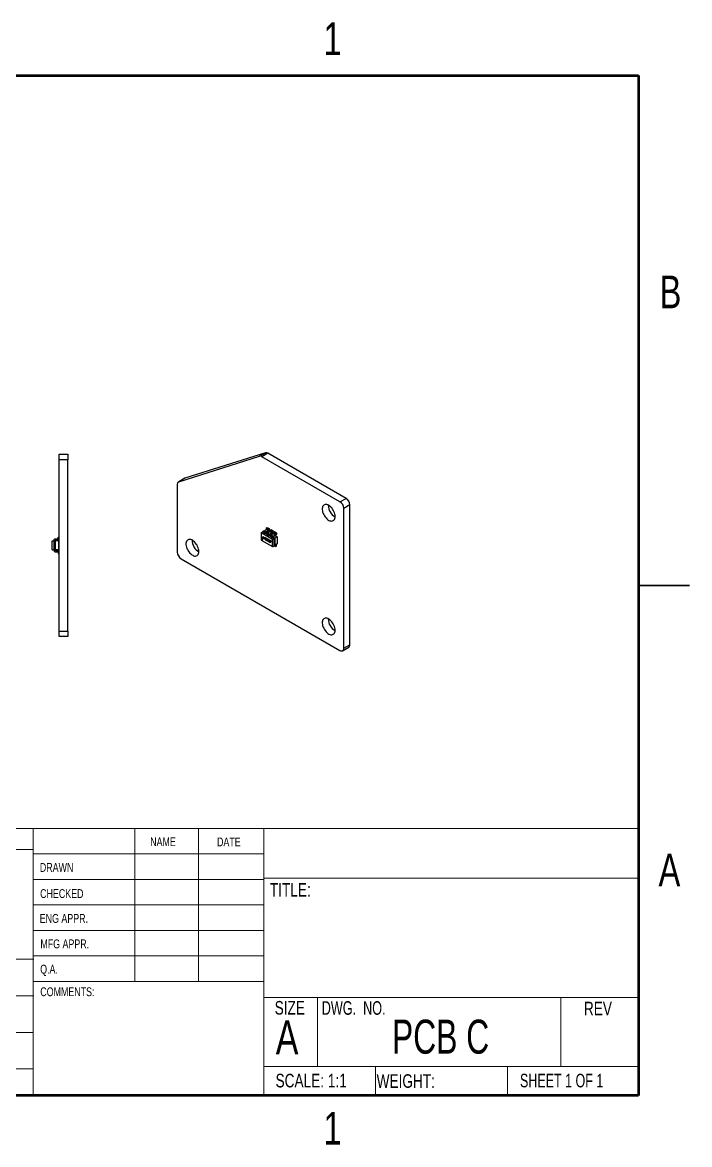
# Model space of a CAD drawing. Header units: millimetres. Extents: x 3 to 276, y 3 to 213.
# Drawn here: x 151.5 to 276.2, y 3.5 to 213.1 of the extents above; entities that cross this region are included whole.
import ezdxf

# ---------------------------------------------------------------- set-up
doc = ezdxf.new("R2010")
doc.units = ezdxf.units.MM
doc.styles.add('SLDTEXTSTYLE0', font='TXT', dxfattribs={"width": 0.75})
doc.styles.add('SLDTEXTSTYLE1', font='TXT', dxfattribs={"width": 0.7})
doc.styles.add('SLDTEXTSTYLE2', font='TXT', dxfattribs={"width": 0.6875})
doc.styles.add('SLDTEXTSTYLE3', font='TXT', dxfattribs={"width": 0.694444})

msp = doc.modelspace()

# ---------------------------------------------------------------- linework, layer by layer
at = {"color": 7, "linetype": 'Continuous', "lineweight": 50}
for p, q in [((12.7, 203.2), (266.7, 203.2)), ((266.7, 203.2), (266.7, 12.7)), ((266.7, 12.7), (12.7, 12.7))]:
    msp.add_line(p, q, dxfattribs=at)
at = {"color": 7, "linetype": 'Continuous', "lineweight": 25}
for p, q in [((158.43, 132.44), (160.03, 132.44)), ((158.43, 131.44), (158.43, 132.44)), ((160.03, 132.44), (160.03, 131.44)), ((180.76, 127.33), (195.85, 132.08)), ((196.98, 132.73), (181.89, 127.98)), ((195.85, 132.08), (196.98, 132.73)), ((197.41, 132.66), (196.28, 132)), ((212.02, 124.22), (197.41, 132.66)), ((160.03, 131.44), (158.43, 131.44)), ((158.43, 99.44), (158.43, 131.44)), ((160.03, 99.44), (160.03, 131.44)), ((210.89, 123.57), (196.28, 132)), ((181.82, 127.95), (180.69, 127.3)), ((181.89, 127.98), (180.76, 127.33)), ((180.48, 126.84), (180.48, 114.18)), ((210.89, 123.57), (212.02, 124.22)), ((212.73, 123), (211.6, 122.34)), ((211.6, 96.22), (211.6, 122.34)), ((212.73, 96.87), (212.73, 123)), ((196.13, 117.77), (196.39, 117.98)), ((198.28, 116.53), (196.13, 117.77)), ((196.13, 117.77), (196.13, 116.44)), ((196.53, 118.06), (196.39, 117.98)), ((198.58, 116.71), (196.39, 117.98)), ((196.67, 118.11), (196.53, 118.06)), ((196.53, 118.06), (196.64, 118)), ((196.64, 118.03), (196.99, 117.83)), ((196.64, 117.83), (196.64, 118.03)), ((196.64, 117.83), (196.99, 117.63)), ((196.71, 118.15), (197.1, 118.41)), ((196.71, 118.15), (197.06, 117.95)), ((196.99, 117.63), (196.99, 117.83)), ((197.14, 117.71), (196.99, 117.63)), ((197.06, 117.95), (197.46, 118.21)), ((197.1, 118.41), (197.46, 118.21)), ((197.14, 117.76), (197.14, 117.71)), ((197.14, 117.71), (197.31, 117.61)), ((197.17, 118.71), (197.31, 118.79)), ((197.17, 118.71), (197.52, 118.5)), ((197.17, 118.53), (197.17, 118.71)), ((197.17, 118.53), (197.52, 118.32)), ((197.6, 118.14), (197.2, 117.88)), ((197.31, 118.79), (197.67, 118.59)), ((197.31, 117.64), (197.67, 117.44)), ((197.31, 117.44), (197.31, 117.64)), ((197.31, 117.44), (197.67, 117.24)), ((197.38, 117.76), (197.77, 118.02)), ((197.38, 117.76), (197.73, 117.56)), ((197.41, 118.01), (197.59, 117.9)), ((197.52, 118.5), (197.67, 118.59)), ((197.52, 118.32), (197.52, 118.5)), ((197.67, 118.59), (197.67, 118.26)), ((197.67, 117.24), (197.67, 117.44)), ((197.73, 117.56), (198.13, 117.82)), ((197.77, 118.02), (198.13, 117.82)), ((197.81, 117.37), (197.81, 117.32)), ((197.84, 118.32), (197.98, 118.4)), ((197.84, 118.32), (198.19, 118.12)), ((197.84, 118.14), (197.84, 118.32)), ((197.84, 118.14), (198.19, 117.94)), ((198.27, 117.75), (197.87, 117.49)), ((197.98, 118.4), (198.34, 118.2)), ((198.05, 117.38), (198.45, 117.63)), ((198.05, 117.38), (198.4, 117.17)), ((198.08, 117.62), (198.26, 117.51)), ((198.19, 118.12), (198.34, 118.2)), ((198.19, 117.94), (198.19, 118.12)), ((198.34, 118.2), (198.34, 117.87)), ((198.4, 117.17), (198.8, 117.43)), ((198.45, 117.63), (198.8, 117.43)), ((198.51, 117.93), (198.66, 118.02)), ((198.51, 117.93), (198.86, 117.73)), ((198.51, 117.75), (198.51, 117.93)), ((198.51, 117.75), (198.86, 117.55)), ((198.94, 117.36), (198.54, 117.1)), ((198.66, 118.02), (199.01, 117.81)), ((198.86, 117.73), (199.01, 117.81)), ((198.86, 117.55), (198.86, 117.73)), ((199.01, 117.81), (199.01, 117.48)), ((157.08, 116.26), (157.48, 116.29)), ((157.08, 114.63), (157.08, 116.26)), ((157.48, 116.29), (157.48, 116.53)), ((157.68, 116.29), (157.48, 116.29)), ((157.48, 114.59), (157.48, 116.29)), ((157.57, 116.63), (158.13, 116.67)), ((157.68, 116.35), (157.68, 116.29)), ((158.28, 116.25), (157.68, 116.29)), ((157.68, 116.29), (157.68, 114.59)), ((158.33, 116.48), (157.77, 116.45)), ((158.22, 116.77), (158.22, 116.99)), ((158.22, 116.99), (158.43, 116.99)), ((158.28, 116.25), (158.28, 114.63)), ((196.13, 116.44), (198.28, 115.2)), ((196.48, 116.93), (196.41, 116.89)), ((196.45, 116.99), (196.56, 117.12)), ((196.52, 117.03), (196.45, 116.99)), ((196.52, 116.95), (196.45, 116.91)), ((196.59, 117.08), (196.49, 116.96)), ((196.52, 117.03), (196.58, 117.1)), ((196.55, 116.92), (196.52, 116.91)), ((196.59, 116.73), (196.52, 116.69)), ((196.56, 117.12), (196.59, 117.08)), ((196.57, 116.72), (196.64, 116.76)), ((196.63, 116.72), (196.59, 116.73)), ((196.63, 116.79), (196.6, 116.77)), ((196.68, 116.8), (196.82, 116.72)), ((196.68, 116.75), (196.68, 116.8)), ((196.71, 116.78), (196.68, 116.75)), ((196.82, 116.67), (196.68, 116.75)), ((196.82, 116.72), (196.82, 116.67)), ((196.84, 116.95), (197.04, 116.84)), ((196.84, 116.9), (196.84, 116.95)), ((196.88, 116.93), (196.84, 116.9)), ((196.92, 116.86), (196.84, 116.9)), ((196.96, 116.88), (196.92, 116.86)), ((196.92, 116.47), (196.92, 116.86)), ((196.95, 116.49), (196.92, 116.47)), ((196.95, 116.45), (196.92, 116.47)), ((196.99, 116.86), (196.95, 116.84)), ((196.95, 116.84), (196.95, 116.45)), ((197.04, 116.79), (196.95, 116.84)), ((196.99, 116.86), (196.99, 116.86)), ((197.04, 116.84), (197.04, 116.79)), ((197.05, 116.48), (197.09, 116.48)), ((197.15, 116.76), (197.08, 116.72)), ((197.12, 116.66), (197.1, 116.64)), ((197.18, 116.76), (197.13, 116.73)), ((197.15, 116.75), (197.15, 116.76)), ((197.2, 116.74), (197.17, 116.73)), ((197.24, 116.36), (197.17, 116.32)), ((197.22, 116.35), (197.27, 116.38)), ((197.25, 116.45), (197.23, 116.44)), ((197.27, 116.64), (197.24, 116.63)), ((197.27, 116.64), (197.24, 116.63)), ((197.27, 116.41), (197.24, 116.39)), ((197.37, 116.47), (197.33, 116.45)), ((197.49, 116.57), (197.4, 116.52)), ((197.56, 116.54), (197.53, 116.52)), ((197.58, 116.13), (197.53, 116.11)), ((197.64, 116.13), (197.73, 116.18)), ((197.81, 117.32), (197.67, 117.24)), ((197.72, 116.26), (197.69, 116.24)), ((197.8, 116.39), (197.88, 116.35)), ((197.8, 115.96), (197.8, 116.39)), ((197.84, 115.98), (197.8, 115.96)), ((197.84, 115.94), (197.8, 115.96)), ((197.81, 117.32), (197.98, 117.22)), ((197.88, 116.35), (197.84, 116.33)), ((197.84, 116.33), (197.84, 116.18)), ((197.91, 116.29), (197.84, 116.33)), ((197.84, 116.18), (197.9, 116.15)), ((197.87, 116.16), (197.84, 116.14)), ((197.84, 116.14), (197.84, 115.94)), ((197.86, 116.12), (197.84, 116.14)), ((197.87, 116.35), (197.87, 116.35)), ((197.87, 116.16), (197.87, 116.16)), ((198.03, 116.12), (197.96, 116.08)), ((197.97, 116.12), (198.03, 116.15)), ((197.98, 117.26), (198.34, 117.05)), ((197.98, 117.06), (197.98, 117.26)), ((197.98, 117.06), (198.34, 116.85)), ((198.03, 116.18), (198, 116.16)), ((198.03, 116.12), (198, 116.13)), ((198.28, 116.53), (198.58, 116.71)), ((198.28, 115.2), (198.28, 116.53)), ((198.28, 115.2), (198.58, 115.32)), ((198.34, 116.85), (198.34, 117.05)), ((198.48, 116.93), (198.34, 116.85)), ((198.4, 115.22), (198.8, 115.42)), ((198.48, 116.98), (198.48, 116.93)), ((198.48, 116.93), (198.73, 116.79)), ((198.73, 116.79), (198.58, 116.71)), ((198.58, 115.32), (198.58, 116.71)), ((198.73, 115.4), (198.58, 115.32)), ((198.86, 115.2), (198.63, 115.33)), ((199.12, 117.02), (198.73, 116.79)), ((198.73, 116.79), (198.73, 115.4)), ((199.12, 115.7), (198.73, 115.4)), ((198.75, 117.23), (199.12, 117.02)), ((198.86, 115.38), (198.86, 115.2)), ((198.86, 115.2), (199.01, 115.28)), ((199.01, 115.61), (199.01, 115.62)), ((199.01, 115.28), (199.01, 115.61)), ((199.12, 117.02), (199.12, 115.7)), ((157.08, 114.63), (157.48, 114.59)), ((157.48, 114.59), (157.48, 114.35)), ((157.68, 114.59), (157.48, 114.59)), ((157.57, 114.25), (158.13, 114.21)), ((158.28, 114.63), (157.68, 114.59)), ((157.68, 114.53), (157.68, 114.59)), ((158.33, 114.4), (157.77, 114.43)), ((158.22, 114.11), (158.22, 113.89)), ((158.22, 113.89), (158.43, 113.89)), ((198.34, 115.23), (198.36, 115.22)), ((181.19, 112.95), (210.89, 95.81)), ((276.23, 107.95), (266.7, 107.95)), ((266.7, 107.95), (276.23, 107.95)), ((158.43, 99.44), (160.03, 99.44)), ((158.43, 98.44), (158.43, 99.44)), ((160.03, 99.44), (160.03, 98.44)), ((160.03, 98.44), (158.43, 98.44)), ((211.39, 95.76), (212.52, 96.41)), ((211.6, 96.22), (212.73, 96.87))]:
    msp.add_line(p, q, dxfattribs=at)
at = {"color": 8, "linetype": 'Continuous', "lineweight": 25}
for p, q in [((197.19, 116.56), (197.16, 116.55)), ((197.9, 116.15), (197.86, 116.12)), ((197.94, 116.31), (197.91, 116.29)), ((198.86, 115.38), (198.79, 115.42))]:
    msp.add_line(p, q, dxfattribs=at)
at = {"color": 7, "linetype": 'Continuous', "lineweight": 18}
for p, q in [((68.35, 62.59), (266.7, 62.59)), ((153.55, 62.59), (153.55, 12.7)), ((172.56, 62.59), (172.56, 34.02)), ((184.46, 62.59), (184.46, 34.02)), ((196.63, 62.59), (196.63, 12.7)), ((153.55, 58.67), (118.57, 58.67)), ((153.55, 57.83), (196.63, 57.83)), ((153.55, 53.07), (196.63, 53.07)), ((196.63, 53.27), (266.7, 53.27)), ((153.55, 48.31), (196.63, 48.31)), ((196.63, 43.54), (153.55, 43.54)), ((118.57, 38.19), (153.66, 38.19)), ((196.63, 38.78), (153.55, 38.78)), ((196.63, 34.02), (153.66, 34.02)), ((118.57, 31.34), (153.66, 31.34)), ((196.63, 30.98), (266.7, 30.98)), ((206.68, 30.98), (206.68, 18.11)), ((252.17, 30.98), (252.17, 18.11)), ((118.57, 24.48), (153.55, 24.48)), ((68.35, 17.69), (153.55, 17.69)), ((196.63, 18.11), (266.7, 18.11)), ((217.54, 18.11), (217.54, 12.7)), ((242.22, 18.11), (242.22, 12.7))]:
    msp.add_line(p, q, dxfattribs=at)
at = {"color": 7, "linetype": 'Continuous', "lineweight": 25, "flags": 128}
for points in [[(181.82, 127.95), (181.83, 127.95), (181.89, 127.98)], [(209.97, 120.83), (209.96, 121.05), (209.91, 121.29), (209.84, 121.52), (209.75, 121.76), (209.63, 121.99), (209.5, 122.21), (209.34, 122.42), (209.17, 122.6), (209, 122.76), (208.81, 122.89), (208.63, 122.99), (208.45, 123.05), (208.28, 123.08), (208.11, 123.07), (207.97, 123.03), (207.84, 122.95), (207.73, 122.83), (207.65, 122.69), (207.6, 122.52), (207.57, 122.33), (207.57, 122.11), (207.6, 121.89), (207.65, 121.65), (207.73, 121.42), (207.84, 121.18), (207.97, 120.95), (208.11, 120.74), (208.28, 120.55), (208.45, 120.37), (208.63, 120.23), (208.81, 120.11), (209, 120.03), (209.17, 119.99), (209.34, 119.98), (209.5, 120), (209.63, 120.07), (209.75, 120.16), (209.84, 120.29), (209.91, 120.45), (209.96, 120.63), (209.97, 120.83)], [(184.51, 114.3), (184.5, 114.52), (184.46, 114.75), (184.39, 114.99), (184.29, 115.22), (184.18, 115.46), (184.04, 115.68), (183.89, 115.88), (183.72, 116.07), (183.54, 116.22), (183.36, 116.35), (183.17, 116.45), (182.99, 116.52), (182.82, 116.54), (182.66, 116.54), (182.51, 116.49), (182.38, 116.41), (182.28, 116.3), (182.2, 116.16), (182.14, 115.99), (182.11, 115.79), (182.11, 115.58), (182.14, 115.35), (182.2, 115.12), (182.28, 114.88), (182.38, 114.65), (182.51, 114.42), (182.66, 114.21), (182.82, 114.01), (182.99, 113.84), (183.17, 113.69), (183.36, 113.58), (183.54, 113.5), (183.72, 113.45), (183.89, 113.44), (184.04, 113.47), (184.18, 113.53), (184.29, 113.63), (184.39, 113.76), (184.46, 113.91), (184.5, 114.1), (184.51, 114.3)], [(196.44, 116.47), (196.43, 116.53), (196.4, 116.59), (196.36, 116.64), (196.31, 116.68), (196.26, 116.7), (196.22, 116.69), (196.2, 116.66), (196.19, 116.61), (196.2, 116.55), (196.22, 116.49), (196.26, 116.44), (196.31, 116.4), (196.36, 116.38), (196.4, 116.39), (196.43, 116.42), (196.44, 116.47)], [(198.8, 115.42), (198.81, 115.43), (198.82, 115.43), (198.84, 115.43), (198.85, 115.42), (198.85, 115.41), (198.86, 115.4), (198.86, 115.39), (198.86, 115.38)], [(209.97, 99.6), (209.96, 99.82), (209.91, 100.06), (209.84, 100.29), (209.75, 100.53), (209.63, 100.76), (209.5, 100.98), (209.34, 101.19), (209.17, 101.37), (209, 101.53), (208.81, 101.66), (208.63, 101.76), (208.45, 101.82), (208.28, 101.85), (208.11, 101.84), (207.97, 101.8), (207.84, 101.72), (207.73, 101.6), (207.65, 101.46), (207.6, 101.29), (207.57, 101.1), (207.57, 100.88), (207.6, 100.66), (207.65, 100.42), (207.73, 100.19), (207.84, 99.95), (207.97, 99.72), (208.11, 99.51), (208.28, 99.32), (208.45, 99.14), (208.63, 99), (208.81, 98.88), (209, 98.8), (209.17, 98.76), (209.34, 98.75), (209.5, 98.77), (209.63, 98.84), (209.75, 98.93), (209.84, 99.06), (209.91, 99.22), (209.96, 99.4), (209.97, 99.6)]]:
    msp.add_lwpolyline(points, dxfattribs=at)
at = {"color": 7, "linetype": 'Continuous', "lineweight": 25}
for centre, radius, start, end in [((195.97, 131.55), 0.551, 56.1213, 103.1252), ((197.1, 132.2), 0.551, 56.1213, 103.1252), ((180.95, 126.9), 0.466, 113.7217, 187.4691), ((211.19, 122.93), 1.54, 2.6055, 57.3945), ((211.25, 122.96), 2.56, 180.2252, 239.7694), ((210.06, 122.28), 1.54, 2.6055, 57.3945), ((196.8, 118.02), 0.155, 124.9659, 177.2368), ((197.15, 117.82), 0.155, 124.9659, 177.2368), ((197.01, 118.54), 0.155, 304.9659, 357.2368), ((197.29, 117.75), 0.155, 124.9659, 177.2368), ((197.47, 117.64), 0.155, 124.9659, 177.2368), ((197.37, 118.33), 0.155, 304.9659, 357.2368), ((197.51, 118.26), 0.155, 304.9659, 357.2368), ((197.82, 117.43), 0.155, 124.9659, 177.2368), ((197.68, 118.15), 0.155, 304.9659, 357.2368), ((197.96, 117.36), 0.155, 124.9659, 177.2368), ((198.14, 117.25), 0.155, 124.9659, 177.2368), ((198.04, 117.94), 0.155, 304.9659, 357.2368), ((198.18, 117.88), 0.155, 304.9659, 357.2368), ((198.36, 117.76), 0.155, 304.9659, 357.2368), ((198.71, 117.56), 0.155, 304.9659, 357.2368), ((198.85, 117.49), 0.155, 304.9659, 357.2368), ((157.58, 116.53), 0.1, 93.8141, 180), ((157.78, 116.35), 0.1, 93.8141, 180), ((158.12, 116.77), 0.1, 273.8141, 0), ((158.33, 116.58), 0.1, 273.8141, 0), ((185.8, 116.43), 2.56, 180.2252, 239.7694), ((196.49, 116.64), 0.228, 165.5044, 254.4902), ((198.49, 117.04), 0.155, 124.9659, 177.2368), ((198.63, 116.97), 0.155, 124.9659, 177.2368), ((157.58, 114.35), 0.1, 180, 266.1859), ((157.78, 114.53), 0.1, 180, 266.1859), ((158.12, 114.11), 0.1, 0, 86.1859), ((158.33, 114.3), 0.1, 0, 86.1859), ((182.02, 114.25), 1.54, 182.6055, 237.3945), ((198.38, 115.26), 0.0422, 221.7771, 304.6679), ((211.25, 101.73), 2.56, 180.2252, 239.7694), ((212.25, 96.81), 0.48, 304.0564, 7.2558), ((211.16, 96.15), 0.437, 230.7967, 9.214)]:
    msp.add_arc(centre, radius, start, end, dxfattribs=at)
for points, knots in [([(196.41, 116.89), (196.41, 116.89), (196.41, 116.9), (196.41, 116.91), (196.41, 116.92), (196.42, 116.93), (196.42, 116.94), (196.42, 116.95), (196.43, 116.95), (196.43, 116.96), (196.43, 116.97), (196.44, 116.97), (196.44, 116.98), (196.45, 116.99), (196.45, 116.99)], [0, 0, 0, 0, 0.097818, 0.199726, 0.305276, 0.415811, 0.474472, 0.537274, 0.603657, 0.674299, 0.749834, 0.828598, 0.912378, 1, 1, 1, 1]), ([(196.52, 116.69), (196.52, 116.69), (196.51, 116.7), (196.49, 116.71), (196.48, 116.72), (196.46, 116.74), (196.45, 116.76), (196.44, 116.77), (196.43, 116.79), (196.42, 116.81), (196.42, 116.83), (196.41, 116.85), (196.41, 116.87), (196.41, 116.88), (196.41, 116.89)], [0, 0, 0, 0, 0.084335, 0.167052, 0.249566, 0.33274, 0.415915, 0.497828, 0.580373, 0.6646, 0.749467, 0.83251, 0.915639, 1, 1, 1, 1]), ([(196.52, 116.91), (196.52, 116.91), (196.51, 116.91), (196.5, 116.91), (196.5, 116.92), (196.49, 116.92), (196.48, 116.92), (196.47, 116.92), (196.47, 116.92), (196.46, 116.91), (196.46, 116.91), (196.45, 116.91), (196.45, 116.9), (196.45, 116.9), (196.44, 116.89), (196.44, 116.88), (196.44, 116.87), (196.44, 116.87), (196.44, 116.87)], [0, 0, 0, 0, 0.0705993, 0.1379009, 0.2031962, 0.2667897, 0.3291064, 0.3906535, 0.4526531, 0.515748, 0.5779263, 0.63893, 0.6983507, 0.757296, 0.8163938, 0.8762669, 0.9368171, 1, 1, 1, 1]), ([(196.44, 116.87), (196.44, 116.86), (196.44, 116.86), (196.44, 116.85), (196.44, 116.84), (196.45, 116.83), (196.45, 116.82), (196.45, 116.81), (196.46, 116.8), (196.46, 116.79), (196.47, 116.78), (196.48, 116.77), (196.48, 116.76), (196.49, 116.76), (196.5, 116.75), (196.51, 116.74), (196.51, 116.74), (196.52, 116.73), (196.52, 116.73)], [0, 0, 0, 0, 0.061842, 0.121262, 0.180746, 0.239231, 0.298308, 0.358183, 0.420359, 0.484792, 0.549938, 0.613718, 0.676681, 0.739154, 0.8022, 0.86674, 0.93205, 1, 1, 1, 1]), ([(196.48, 116.93), (196.48, 116.93), (196.48, 116.94), (196.48, 116.95), (196.48, 116.97), (196.49, 116.98), (196.49, 116.98), (196.49, 116.99), (196.5, 117), (196.5, 117), (196.5, 117.01), (196.51, 117.02), (196.51, 117.02), (196.52, 117.03), (196.52, 117.03)], [0, 0, 0, 0, 0.097818, 0.199726, 0.305276, 0.415811, 0.474472, 0.537274, 0.603657, 0.674299, 0.749834, 0.828598, 0.912378, 1, 1, 1, 1]), ([(196.49, 116.96), (196.49, 116.96), (196.51, 116.96), (196.52, 116.95), (196.53, 116.95)], [0, 0, 0, 0, 0.512659, 1, 1, 1, 1]), ([(196.6, 116.77), (196.6, 116.77), (196.6, 116.78), (196.6, 116.79), (196.6, 116.8), (196.6, 116.81), (196.59, 116.82), (196.59, 116.83), (196.58, 116.84), (196.58, 116.85), (196.57, 116.86), (196.57, 116.86), (196.56, 116.87), (196.55, 116.88), (196.54, 116.89), (196.54, 116.89), (196.53, 116.9), (196.52, 116.9), (196.52, 116.91)], [0, 0, 0, 0, 0.061138, 0.119994, 0.178225, 0.236256, 0.294929, 0.354716, 0.41673, 0.480664, 0.545832, 0.609758, 0.672971, 0.736017, 0.799839, 0.864775, 0.931088, 1, 1, 1, 1]), ([(196.52, 116.73), (196.53, 116.73), (196.53, 116.73), (196.54, 116.72), (196.55, 116.72), (196.55, 116.72), (196.56, 116.72), (196.57, 116.72), (196.57, 116.72), (196.58, 116.72), (196.59, 116.73), (196.59, 116.73), (196.59, 116.74), (196.6, 116.74), (196.6, 116.75), (196.6, 116.75), (196.6, 116.76), (196.6, 116.77), (196.6, 116.77)], [0, 0, 0, 0, 0.067962, 0.133283, 0.197835, 0.260892, 0.323377, 0.38635, 0.449638, 0.514795, 0.57924, 0.641814, 0.701359, 0.760727, 0.819222, 0.878716, 0.938147, 1, 1, 1, 1]), ([(196.64, 116.75), (196.64, 116.75), (196.64, 116.74), (196.63, 116.72), (196.63, 116.71), (196.62, 116.7), (196.61, 116.69), (196.6, 116.68), (196.59, 116.67), (196.58, 116.67), (196.57, 116.67), (196.55, 116.68), (196.54, 116.68), (196.53, 116.69), (196.52, 116.69)], [0, 0, 0, 0, 0.085948, 0.169125, 0.250399, 0.33229, 0.413364, 0.494172, 0.576022, 0.660757, 0.745783, 0.830044, 0.914028, 1, 1, 1, 1]), ([(196.53, 116.95), (196.53, 116.94), (196.54, 116.94), (196.55, 116.93), (196.56, 116.92), (196.57, 116.91), (196.58, 116.9), (196.59, 116.89), (196.6, 116.88), (196.61, 116.86), (196.61, 116.85), (196.62, 116.84), (196.63, 116.82), (196.63, 116.81), (196.63, 116.79), (196.64, 116.78), (196.64, 116.77), (196.64, 116.76), (196.64, 116.75)], [0, 0, 0, 0, 0.065231, 0.128405, 0.190067, 0.250943, 0.311546, 0.372863, 0.435024, 0.499072, 0.563091, 0.62551, 0.68668, 0.747283, 0.808563, 0.870742, 0.934341, 1, 1, 1, 1]), ([(197.17, 116.32), (197.17, 116.32), (197.16, 116.32), (197.15, 116.33), (197.14, 116.33), (197.14, 116.34), (197.13, 116.35), (197.12, 116.35), (197.11, 116.36), (197.11, 116.37), (197.1, 116.38), (197.09, 116.39), (197.09, 116.41), (197.08, 116.42), (197.07, 116.43), (197.07, 116.44), (197.06, 116.46), (197.06, 116.47), (197.05, 116.48)], [0, 0, 0, 0, 0.057208, 0.113696, 0.169178, 0.224159, 0.27872, 0.333794, 0.389241, 0.445822, 0.503704, 0.564294, 0.627975, 0.695038, 0.765373, 0.839611, 0.917538, 1, 1, 1, 1]), ([(197.08, 116.72), (197.08, 116.72), (197.08, 116.73), (197.08, 116.75), (197.09, 116.76), (197.09, 116.76), (197.1, 116.77), (197.1, 116.78), (197.11, 116.78), (197.12, 116.78), (197.14, 116.78), (197.15, 116.78), (197.16, 116.77), (197.17, 116.77), (197.17, 116.77)], [0, 0, 0, 0, 0.083785, 0.16578, 0.24628, 0.327461, 0.408797, 0.489715, 0.571376, 0.655523, 0.741019, 0.826547, 0.911989, 1, 1, 1, 1]), ([(197.1, 116.64), (197.1, 116.65), (197.09, 116.65), (197.09, 116.66), (197.09, 116.67), (197.08, 116.68), (197.08, 116.69), (197.08, 116.7), (197.08, 116.71), (197.08, 116.72), (197.08, 116.72)], [0, 0, 0, 0, 0.1335068, 0.262559, 0.3882644, 0.5126674, 0.6337223, 0.7553939, 0.8775529, 1, 1, 1, 1]), ([(197.09, 116.48), (197.09, 116.47), (197.1, 116.46), (197.1, 116.44), (197.11, 116.42), (197.12, 116.4), (197.13, 116.39), (197.15, 116.38), (197.16, 116.37), (197.16, 116.36), (197.17, 116.36)], [0, 0, 0, 0, 0.159004, 0.304646, 0.438547, 0.562322, 0.677433, 0.786897, 0.893611, 1, 1, 1, 1]), ([(197.16, 116.55), (197.16, 116.55), (197.15, 116.56), (197.14, 116.58), (197.13, 116.59), (197.12, 116.61), (197.11, 116.62), (197.11, 116.63), (197.1, 116.64), (197.1, 116.64), (197.1, 116.64)], [0, 0, 0, 0, 0.1815353, 0.3470817, 0.4955678, 0.6283573, 0.7455197, 0.8458308, 0.9307818, 1, 1, 1, 1]), ([(197.17, 116.73), (197.16, 116.73), (197.16, 116.73), (197.15, 116.73), (197.14, 116.74), (197.13, 116.73), (197.12, 116.73), (197.12, 116.72), (197.11, 116.71), (197.11, 116.71), (197.11, 116.7)], [0, 0, 0, 0, 0.143073, 0.275903, 0.402371, 0.528414, 0.650356, 0.765895, 0.880774, 1, 1, 1, 1]), ([(197.11, 116.7), (197.11, 116.7), (197.11, 116.7), (197.11, 116.69), (197.12, 116.68), (197.12, 116.67), (197.12, 116.66), (197.13, 116.65), (197.13, 116.64), (197.13, 116.64), (197.14, 116.63)], [0, 0, 0, 0, 0.107285, 0.214746, 0.322939, 0.434116, 0.553412, 0.686073, 0.834256, 1, 1, 1, 1]), ([(197.14, 116.63), (197.14, 116.63), (197.14, 116.63), (197.14, 116.62), (197.15, 116.62), (197.15, 116.61), (197.16, 116.6), (197.17, 116.59), (197.18, 116.57), (197.18, 116.57), (197.19, 116.56)], [0, 0, 0, 0, 0.052594, 0.124952, 0.218094, 0.333502, 0.468789, 0.624938, 0.801683, 1, 1, 1, 1]), ([(197.23, 116.44), (197.23, 116.44), (197.22, 116.45), (197.22, 116.46), (197.21, 116.47), (197.2, 116.49), (197.19, 116.5), (197.18, 116.52), (197.17, 116.53), (197.16, 116.54), (197.16, 116.55)], [0, 0, 0, 0, 0.090279, 0.18953, 0.299198, 0.418926, 0.548376, 0.688136, 0.839084, 1, 1, 1, 1]), ([(197.17, 116.77), (197.18, 116.77), (197.18, 116.76), (197.2, 116.75), (197.21, 116.74), (197.22, 116.73), (197.23, 116.72), (197.23, 116.71), (197.24, 116.7), (197.25, 116.69), (197.25, 116.68), (197.26, 116.66), (197.26, 116.65), (197.27, 116.64), (197.27, 116.64)], [0, 0, 0, 0, 0.107233, 0.213252, 0.31883, 0.426794, 0.483646, 0.543604, 0.608308, 0.677127, 0.750686, 0.828713, 0.91219, 1, 1, 1, 1]), ([(197.24, 116.63), (197.24, 116.63), (197.23, 116.64), (197.23, 116.65), (197.22, 116.66), (197.22, 116.67), (197.21, 116.68), (197.21, 116.68), (197.21, 116.69), (197.2, 116.7), (197.19, 116.7), (197.19, 116.71), (197.18, 116.72), (197.17, 116.72), (197.17, 116.73)], [0, 0, 0, 0, 0.098469, 0.189629, 0.274184, 0.352183, 0.423199, 0.488551, 0.548473, 0.60144, 0.701198, 0.799592, 0.898545, 1, 1, 1, 1]), ([(197.17, 116.36), (197.17, 116.36), (197.18, 116.35), (197.19, 116.35), (197.2, 116.35), (197.21, 116.35), (197.21, 116.35), (197.22, 116.35), (197.23, 116.35), (197.23, 116.36), (197.24, 116.37), (197.24, 116.37), (197.24, 116.38), (197.24, 116.39), (197.24, 116.39)], [0, 0, 0, 0, 0.0912636, 0.1809303, 0.2700882, 0.3601561, 0.4483425, 0.5326658, 0.6138337, 0.6939815, 0.772716, 0.8493352, 0.9239673, 1, 1, 1, 1]), ([(197.28, 116.37), (197.28, 116.37), (197.28, 116.36), (197.27, 116.35), (197.27, 116.34), (197.27, 116.33), (197.26, 116.32), (197.26, 116.32), (197.25, 116.31), (197.24, 116.31), (197.24, 116.3), (197.23, 116.3), (197.22, 116.3), (197.21, 116.3), (197.2, 116.3), (197.19, 116.3), (197.18, 116.31), (197.17, 116.31), (197.17, 116.32)], [0, 0, 0, 0, 0.061484, 0.121775, 0.18092, 0.240256, 0.300114, 0.361146, 0.423501, 0.488669, 0.553954, 0.617581, 0.680238, 0.742187, 0.804663, 0.868259, 0.93302, 1, 1, 1, 1]), ([(197.19, 116.56), (197.19, 116.55), (197.2, 116.54), (197.21, 116.53), (197.22, 116.51), (197.23, 116.5), (197.24, 116.48), (197.25, 116.47), (197.25, 116.46), (197.26, 116.44), (197.27, 116.43), (197.27, 116.41), (197.27, 116.39), (197.28, 116.38), (197.28, 116.37)], [0, 0, 0, 0, 0.096972, 0.187773, 0.272396, 0.351321, 0.424335, 0.491909, 0.554233, 0.611268, 0.716348, 0.81454, 0.908495, 1, 1, 1, 1]), ([(197.24, 116.39), (197.24, 116.39), (197.24, 116.4), (197.24, 116.41), (197.23, 116.43), (197.23, 116.44), (197.23, 116.44)], [0, 0, 0, 0, 0.234723, 0.477158, 0.728556, 1, 1, 1, 1]), ([(197.33, 116.45), (197.33, 116.45), (197.33, 116.46), (197.33, 116.48), (197.34, 116.49), (197.34, 116.5), (197.34, 116.51), (197.35, 116.53), (197.35, 116.54), (197.36, 116.55), (197.37, 116.56), (197.37, 116.56), (197.38, 116.57), (197.39, 116.58), (197.4, 116.58), (197.41, 116.58), (197.42, 116.59), (197.43, 116.59), (197.44, 116.59), (197.45, 116.59), (197.46, 116.59), (197.48, 116.58), (197.49, 116.58), (197.5, 116.58), (197.51, 116.57), (197.52, 116.56), (197.53, 116.56)], [0, 0, 0, 0, 0.043209, 0.085873, 0.12812, 0.170152, 0.211918, 0.253753, 0.296006, 0.338443, 0.381015, 0.42282, 0.464089, 0.505126, 0.545975, 0.586985, 0.628339, 0.670084, 0.711992, 0.753039, 0.794049, 0.834886, 0.875498, 0.916547, 0.958004, 1, 1, 1, 1]), ([(197.53, 116.11), (197.52, 116.11), (197.51, 116.12), (197.49, 116.13), (197.47, 116.15), (197.45, 116.17), (197.44, 116.19), (197.42, 116.21), (197.4, 116.23), (197.39, 116.25), (197.38, 116.28), (197.37, 116.3), (197.36, 116.33), (197.35, 116.35), (197.34, 116.37), (197.34, 116.4), (197.33, 116.42), (197.33, 116.44), (197.33, 116.45)], [0, 0, 0, 0, 0.065819, 0.129747, 0.192072, 0.253459, 0.31457, 0.37628, 0.439026, 0.503267, 0.567493, 0.629705, 0.691, 0.751452, 0.812004, 0.87315, 0.935635, 1, 1, 1, 1]), ([(197.53, 116.52), (197.53, 116.52), (197.52, 116.52), (197.51, 116.53), (197.5, 116.53), (197.49, 116.54), (197.48, 116.54), (197.47, 116.54), (197.46, 116.54), (197.45, 116.54), (197.44, 116.54), (197.43, 116.54), (197.42, 116.53), (197.41, 116.53), (197.41, 116.53), (197.4, 116.52), (197.39, 116.51), (197.39, 116.51), (197.38, 116.5), (197.38, 116.49), (197.37, 116.48), (197.37, 116.47), (197.37, 116.46), (197.37, 116.45), (197.37, 116.44), (197.37, 116.43), (197.37, 116.43)], [0, 0, 0, 0, 0.042023, 0.083645, 0.124984, 0.166247, 0.207702, 0.249631, 0.291742, 0.334743, 0.37746, 0.419556, 0.461044, 0.502096, 0.542891, 0.583801, 0.624864, 0.666225, 0.707399, 0.748557, 0.789655, 0.83074, 0.87207, 0.913993, 0.956498, 1, 1, 1, 1]), ([(197.37, 116.43), (197.37, 116.42), (197.37, 116.41), (197.37, 116.39), (197.37, 116.37), (197.38, 116.35), (197.39, 116.33), (197.39, 116.31), (197.4, 116.29), (197.41, 116.27), (197.43, 116.25), (197.44, 116.23), (197.45, 116.22), (197.47, 116.2), (197.48, 116.19), (197.5, 116.17), (197.51, 116.16), (197.52, 116.15), (197.53, 116.15)], [0, 0, 0, 0, 0.064504, 0.126899, 0.187747, 0.24815, 0.308586, 0.369583, 0.431827, 0.49618, 0.560668, 0.623504, 0.68526, 0.746537, 0.808327, 0.870486, 0.934317, 1, 1, 1, 1]), ([(197.41, 116.53), (197.41, 116.54), (197.41, 116.57), (197.43, 116.58), (197.43, 116.58)], [0, 0, 0, 0, 0.696701, 1, 1, 1, 1]), ([(197.53, 116.56), (197.53, 116.56), (197.55, 116.55), (197.57, 116.54), (197.59, 116.52), (197.61, 116.5), (197.62, 116.48), (197.64, 116.46), (197.65, 116.44), (197.67, 116.41), (197.68, 116.39), (197.69, 116.37), (197.7, 116.34), (197.71, 116.32), (197.72, 116.29), (197.72, 116.27), (197.73, 116.24), (197.73, 116.23), (197.73, 116.22)], [0, 0, 0, 0, 0.06657, 0.130749, 0.193413, 0.254989, 0.316114, 0.377262, 0.439401, 0.502971, 0.566525, 0.628231, 0.689091, 0.749345, 0.81017, 0.87161, 0.934869, 1, 1, 1, 1]), ([(197.69, 116.24), (197.69, 116.24), (197.69, 116.25), (197.69, 116.27), (197.69, 116.28), (197.69, 116.29), (197.68, 116.3), (197.68, 116.32), (197.68, 116.33), (197.67, 116.34), (197.67, 116.36), (197.66, 116.37), (197.65, 116.38), (197.65, 116.4), (197.64, 116.41), (197.63, 116.42), (197.62, 116.43), (197.61, 116.44), (197.6, 116.46), (197.59, 116.47), (197.58, 116.48), (197.57, 116.49), (197.56, 116.5), (197.55, 116.5), (197.54, 116.51), (197.53, 116.51), (197.53, 116.52)], [0, 0, 0, 0, 0.042915, 0.08513, 0.126473, 0.167453, 0.207976, 0.248249, 0.28875, 0.32967, 0.370537, 0.411129, 0.451819, 0.492406, 0.533486, 0.575263, 0.617441, 0.660672, 0.70394, 0.746868, 0.789079, 0.831104, 0.873238, 0.915166, 0.957381, 1, 1, 1, 1]), ([(197.53, 116.15), (197.53, 116.15), (197.54, 116.15), (197.55, 116.14), (197.56, 116.14), (197.57, 116.13), (197.58, 116.13), (197.59, 116.13), (197.6, 116.13), (197.61, 116.13), (197.62, 116.13), (197.63, 116.13), (197.64, 116.13), (197.65, 116.14), (197.65, 116.14), (197.66, 116.15), (197.67, 116.15), (197.67, 116.16), (197.68, 116.17), (197.68, 116.18), (197.68, 116.18), (197.69, 116.19), (197.69, 116.2), (197.69, 116.22), (197.69, 116.23), (197.69, 116.24), (197.69, 116.24)], [0, 0, 0, 0, 0.043633, 0.086538, 0.129177, 0.171436, 0.213416, 0.255266, 0.297369, 0.339941, 0.382347, 0.423953, 0.464871, 0.505572, 0.546003, 0.586568, 0.627065, 0.668271, 0.709549, 0.750428, 0.791096, 0.832027, 0.873136, 0.914611, 0.956956, 1, 1, 1, 1]), ([(197.73, 116.22), (197.73, 116.21), (197.73, 116.2), (197.72, 116.18), (197.72, 116.16), (197.71, 116.14), (197.7, 116.13), (197.69, 116.11), (197.68, 116.1), (197.67, 116.09), (197.66, 116.08), (197.64, 116.08), (197.62, 116.08), (197.61, 116.08), (197.59, 116.08), (197.57, 116.09), (197.55, 116.1), (197.54, 116.1), (197.53, 116.11)], [0, 0, 0, 0, 0.0652265, 0.128569, 0.1903204, 0.251378, 0.3123875, 0.3737887, 0.4364312, 0.5005668, 0.5646868, 0.6271355, 0.6884554, 0.7492457, 0.8101552, 0.8716709, 0.9347735, 1, 1, 1, 1]), ([(197.7, 116.12), (197.69, 116.12), (197.67, 116.12), (197.66, 116.13), (197.65, 116.13)], [0, 0, 0, 0, 0.664593, 1, 1, 1, 1]), ([(197.96, 116.08), (197.96, 116.08), (197.95, 116.08), (197.94, 116.08), (197.93, 116.09), (197.92, 116.09), (197.91, 116.1), (197.9, 116.11), (197.88, 116.12), (197.87, 116.12), (197.86, 116.12)], [0, 0, 0, 0, 0.075173, 0.164746, 0.268017, 0.385912, 0.517789, 0.663691, 0.824413, 1, 1, 1, 1]), ([(197.88, 116.35), (197.88, 116.35), (197.89, 116.34), (197.91, 116.33), (197.92, 116.32), (197.93, 116.32), (197.94, 116.31), (197.95, 116.3), (197.96, 116.3), (197.96, 116.3), (197.96, 116.29)], [0, 0, 0, 0, 0.176956, 0.339055, 0.486318, 0.618781, 0.735619, 0.838742, 0.926457, 1, 1, 1, 1]), ([(197.9, 116.15), (197.91, 116.14), (197.91, 116.14), (197.92, 116.14), (197.93, 116.13), (197.94, 116.13), (197.94, 116.12), (197.95, 116.12), (197.96, 116.12), (197.96, 116.12), (197.97, 116.12), (197.98, 116.12), (197.98, 116.12), (197.99, 116.13), (197.99, 116.13), (198, 116.14), (198, 116.15), (198, 116.16), (198, 116.16)], [0, 0, 0, 0, 0.072538, 0.140034, 0.202496, 0.260575, 0.313228, 0.361583, 0.404878, 0.444127, 0.5164, 0.586507, 0.655085, 0.724384, 0.793974, 0.861638, 0.930111, 1, 1, 1, 1]), ([(198, 116.16), (198, 116.17), (198, 116.17), (198, 116.18), (197.99, 116.2), (197.99, 116.21), (197.98, 116.22), (197.98, 116.23), (197.97, 116.24), (197.96, 116.25), (197.96, 116.25), (197.95, 116.26), (197.95, 116.26), (197.94, 116.27), (197.93, 116.27), (197.92, 116.28), (197.91, 116.28), (197.91, 116.29), (197.91, 116.29)], [0, 0, 0, 0, 0.070044, 0.139238, 0.208197, 0.279173, 0.349987, 0.418354, 0.48761, 0.557411, 0.59533, 0.637964, 0.685913, 0.738185, 0.796103, 0.858517, 0.926658, 1, 1, 1, 1]), ([(197.96, 116.29), (197.96, 116.29), (197.97, 116.29), (197.98, 116.28), (197.98, 116.27), (197.99, 116.26), (198, 116.25), (198, 116.25), (198.01, 116.24), (198.01, 116.23), (198.02, 116.22), (198.02, 116.21), (198.03, 116.2), (198.03, 116.19), (198.03, 116.17), (198.03, 116.16), (198.03, 116.15), (198.03, 116.15), (198.03, 116.14)], [0, 0, 0, 0, 0.062481, 0.12349, 0.183411, 0.243153, 0.302127, 0.36171, 0.421842, 0.482932, 0.544552, 0.605681, 0.66768, 0.729984, 0.794551, 0.860346, 0.928907, 1, 1, 1, 1]), ([(198.03, 116.14), (198.03, 116.14), (198.03, 116.13), (198.03, 116.12), (198.03, 116.11), (198.03, 116.11), (198.03, 116.1), (198.02, 116.09), (198.02, 116.09), (198.01, 116.08), (198.01, 116.08), (198, 116.08), (198, 116.07), (197.99, 116.07), (197.98, 116.07), (197.98, 116.07), (197.97, 116.07), (197.96, 116.08), (197.96, 116.08)], [0, 0, 0, 0, 0.070119, 0.137192, 0.202016, 0.264631, 0.326117, 0.38601, 0.445812, 0.505298, 0.564633, 0.624283, 0.683902, 0.743953, 0.805388, 0.868388, 0.933084, 1, 1, 1, 1])]:
    msp.add_open_spline(points, degree=3, knots=knots, dxfattribs=at)

# ---------------------------------------------------------------- texts
at = {"color": 7, "linetype": 'Continuous', "lineweight": 0}
for s, insert, char_height, attachment_point, style in [('1', (209.49, 213.09), 6.1, 2, 'SLDTEXTSTYLE0'), ('B', (272.65, 165.81), 6.1, 2, 'SLDTEXTSTYLE0'), ('NAME', (175.42, 60.92), 1.651, 1, 'SLDTEXTSTYLE0'), ('DATE', (187.91, 60.88), 1.651, 1, 'SLDTEXTSTYLE0'), ('A', (272.46, 57.86), 6.1, 2, 'SLDTEXTSTYLE0'), ('DRAWN', (154.8, 56.12), 1.651, 1, 'SLDTEXTSTYLE0'), ('TITLE:', (197.79, 52.39), 2.54, 1, 'SLDTEXTSTYLE0'), ('CHECKED', (154.85, 51.24), 1.651, 1, 'SLDTEXTSTYLE0'), ('ENG APPR.', (154.78, 46.6), 1.651, 1, 'SLDTEXTSTYLE0'), ('MFG APPR.', (154.9, 41.85), 1.651, 1, 'SLDTEXTSTYLE0'), ('Q.A.', (154.86, 37.12), 1.651, 1, 'SLDTEXTSTYLE0'), ('COMMENTS:', (154.88, 32.91), 1.651, 1, 'SLDTEXTSTYLE0'), ('SIZE', (198.68, 30.36), 2.54, 1, 'SLDTEXTSTYLE0'), ('DWG.  NO.', (207.48, 30.32), 2.54, 1, 'SLDTEXTSTYLE3'), ('REV', (256.48, 30.22), 2.54, 1, 'SLDTEXTSTYLE0'), ('A', (198.88, 26.72), 6.35, 1, 'SLDTEXTSTYLE0'), ('PCB C', (229.69, 26.87), 6.35, 2, 'SLDTEXTSTYLE1'), ('SCALE: 1:1', (198.85, 16.76), 2.54, 1, 'SLDTEXTSTYLE0'), ('SHEET 1 OF 1', (244.53, 16.77), 2.54, 1, 'SLDTEXTSTYLE2'), ('WEIGHT:', (217.74, 16.68), 2.54, 1, 'SLDTEXTSTYLE0'), ('1', (209.49, 9.64), 6.1, 2, 'SLDTEXTSTYLE0')]:
    msp.add_mtext(s, dxfattribs=dict(at, insert=insert, char_height=char_height, attachment_point=attachment_point, style=style))

doc.saveas('drawing.dxf')
